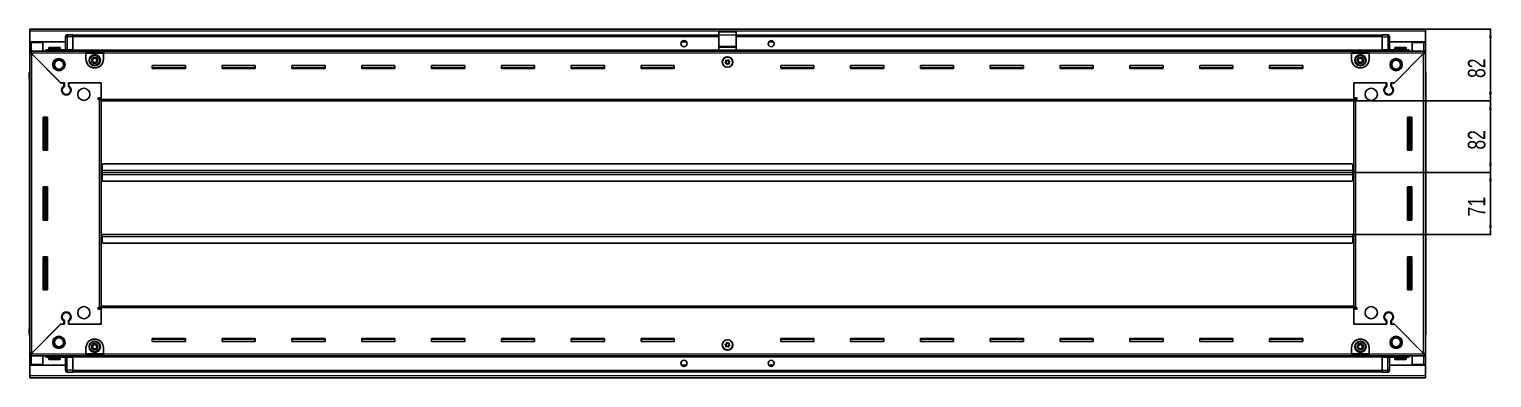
# Model space of a CAD drawing. Header units: millimetres. Extents: x 1132 to 6027, y -42 to 1858.
# Drawn here: x 4352 to 6027, y 1248 to 1647 of the extents above; entities that cross this region are included whole.
import ezdxf

# ---------------------------------------------------------------- set-up
doc = ezdxf.new("R2010")
doc.units = ezdxf.units.MM
doc.layers.add('FORMAT', color=7, linetype='Continuous')
doc.styles.add('SLDTEXTSTYLE0', font='TXT', dxfattribs={"width": 0.75})
doc.dimstyles.new('SLDDIMSTYLE0', dxfattribs={"dimtxt": 20, "dimasz": 10, "dimexe": 0, "dimexo": 0.0625, "dimgap": 5, "dimtad": 2, "dimdec": 1, "dimrnd": 1e-09, "dimzin": 12, "dimdsep": 46, "dimtxsty": 'SLDTEXTSTYLE0', "dimsah": 1, "dimcen": 0.09, "dimadec": 0, "dimazin": 3, "dimtfac": 1, "dimtofl": 0, "dimtmove": 0, "dimatfit": 3, "dimfxl": 0, "dimfrac": 2, "dimtolj": 1, "dimtzin": 12, "dimarcsym": 0})

# ---------------------------------------------------------------- blocks, each defined once
blk = doc.blocks.new('_D_6')
at = {"layer": 'FORMAT'}
for p, q in [((5951, 1646.6), (6026.5, 1646.6)), ((6025.5, 1646.6), (6025.5, 1564.6)), ((5869, 1564.6), (6026.5, 1564.6))]:
    blk.add_line(p, q, dxfattribs=at)
for points in [[(6025.5, 1646.6), (6024, 1636.6), (6027, 1636.6)], [(6025.5, 1564.6), (6027, 1574.6), (6024, 1574.6)]]:
    blk.add_solid(points, dxfattribs=at)
at = {"layer": 'FORMAT', "insert": (5999.7, 1590.8), "char_height": 20, "attachment_point": 1, "rotation": 90, "style": 'SLDTEXTSTYLE0'}
blk.add_mtext('82', dxfattribs=at)
blk = doc.blocks.new('_D_7')
at = {"layer": 'FORMAT'}
for p, q in [((5869, 1564.6), (6026.5, 1564.6)), ((6025.5, 1482.6), (6025.5, 1564.6)), ((5868, 1482.6), (6026.5, 1482.6))]:
    blk.add_line(p, q, dxfattribs=at)
for points in [[(6025.5, 1564.6), (6024, 1554.6), (6027, 1554.6)], [(6025.5, 1482.6), (6027, 1492.6), (6024, 1492.6)]]:
    blk.add_solid(points, dxfattribs=at)
at = {"layer": 'FORMAT', "insert": (5999.7, 1508.8), "char_height": 20, "attachment_point": 1, "rotation": 90, "style": 'SLDTEXTSTYLE0'}
blk.add_mtext('82', dxfattribs=at)
blk = doc.blocks.new('_D_8')
at = {"layer": 'FORMAT'}
for p, q in [((5868, 1482.6), (6026.5, 1482.6)), ((6025.5, 1482.6), (6025.5, 1411.6)), ((5868, 1411.6), (6026.5, 1411.6))]:
    blk.add_line(p, q, dxfattribs=at)
for points in [[(6025.5, 1482.6), (6024, 1472.6), (6027, 1472.6)], [(6025.5, 1411.6), (6027, 1421.6), (6024, 1421.6)]]:
    blk.add_solid(points, dxfattribs=at)
at = {"layer": 'FORMAT', "insert": (5999.7, 1432.3), "char_height": 20, "attachment_point": 1, "rotation": 90, "style": 'SLDTEXTSTYLE0'}
blk.add_mtext('71', dxfattribs=at)

msp = doc.modelspace()

# ---------------------------------------------------------------- linework, layer by layer
at = {"color": 7, "linetype": 'Continuous', "lineweight": 25}
for p, q in [((4352, 1644.5), (4352, 1646.6)), ((4352, 1646.6), (5951, 1646.6)), ((4352, 1632.1), (4352, 1644.5)), ((5141.5, 1643.6), (5161.5, 1643.6)), ((5141.5, 1640.34), (5141.5, 1643.6)), ((5161.5, 1640.34), (5161.5, 1643.6)), ((5951, 1646.6), (5951, 1644.5)), ((5951, 1644.5), (5951, 1632.1)), ((4393, 1632.1), (4352, 1632.1)), ((4352, 1631.6), (4352, 1632.1)), ((4352, 1621.35), (4352, 1631.6)), ((4352, 1631.6), (4354.1, 1631.6)), ((4353.5, 1631.6), (4353.5, 1632.1)), ((4367, 1631.6), (4354.1, 1631.6)), ((4367, 1621.35), (4367, 1631.6)), ((4374.8, 1625.8), (4386.2, 1625.8)), ((4393, 1623.1), (4393, 1638.1)), ((4393.68, 1639.6), (4393.68, 1639.6)), ((4395, 1640.1), (4401.5, 1640.1)), ((4395, 1640.1), (4401.5, 1640.1)), ((4401.5, 1640.1), (4401.5, 1640.1)), ((4401.5, 1640.1), (4401.5, 1640.1)), ((4401.5, 1640.1), (4401.5, 1638.1)), ((5141.5, 1639.95), (4401.5, 1639.95)), ((4401.5, 1623.1), (4401.5, 1638.1)), ((5104.38, 1632.1), (5098.63, 1632.1)), ((5141.5, 1627.19), (5141.5, 1640.34)), ((5141.5, 1626.1), (5141.5, 1627.19)), ((5141.5, 1626.1), (5161.5, 1626.1)), ((5141.5, 1622.6), (5141.5, 1626.1)), ((5161.5, 1627.19), (5161.5, 1640.34)), ((5901.5, 1639.95), (5161.5, 1639.95)), ((5161.5, 1626.1), (5161.5, 1627.19)), ((5161.5, 1622.6), (5161.5, 1626.1)), ((5204.38, 1632.1), (5198.63, 1632.1)), ((5901.5, 1640.1), (5901.5, 1640.1)), ((5908, 1640.1), (5901.5, 1640.1)), ((5908, 1640.1), (5901.5, 1640.1)), ((5901.5, 1640.1), (5901.5, 1638.1)), ((5901.5, 1623.1), (5901.5, 1638.1)), ((5910, 1638.1), (5910, 1638.1)), ((5910, 1623.1), (5910, 1638.1)), ((5951, 1632.1), (5910, 1632.1)), ((5916.8, 1625.8), (5928.2, 1625.8)), ((5936, 1631.6), (5948.9, 1631.6)), ((5936, 1621.35), (5936, 1631.6)), ((5948.9, 1631.6), (5951, 1631.6)), ((5949.5, 1631.6), (5949.5, 1632.1)), ((5951, 1631.6), (5951, 1632.1)), ((5951, 1631.6), (5951, 1621.35)), ((4352, 1619.85), (4352, 1621.35)), ((4352, 1621.35), (4353, 1621.35)), ((4352, 1619.35), (4352, 1619.85)), ((4352, 1619.85), (4353, 1619.85)), ((4352, 1274.85), (4352, 1619.35)), ((4353.5, 1619.35), (4352, 1619.35)), ((4353, 1619.85), (4353, 1621.35)), ((4353, 1621.35), (4416.5, 1621.35)), ((4353.6, 1619.25), (4387.5, 1585.35)), ((4388.2, 1584.65), (4354.1, 1618.75)), ((4372.5, 1623.1), (4401.5, 1623.1)), ((4374, 1625), (4374, 1623.1)), ((4387, 1623.1), (4387, 1625)), ((4401.5, 1623.1), (4401.5, 1622.6)), ((4401.5, 1621.95), (5901.5, 1621.95)), ((4416.5, 1619.25), (4416.5, 1621.35)), ((4416.5, 1621.35), (4436.5, 1621.35)), ((4416.5, 1619.85), (4436.5, 1619.85)), ((4416.5, 1612.35), (4416.5, 1619.25)), ((4436.5, 1621.35), (5866.5, 1621.35)), ((4436.5, 1621.35), (4436.5, 1619.25)), ((4436.5, 1619.25), (4436.5, 1612.35)), ((5141.5, 1622.6), (5161.5, 1622.6)), ((5145.5, 1622.6), (5145.5, 1621.95)), ((5148, 1621.95), (5148, 1622.6)), ((5155, 1621.95), (5155, 1622.6)), ((5157.5, 1621.95), (5157.5, 1622.6)), ((5866.5, 1619.25), (5866.5, 1621.35)), ((5866.5, 1621.35), (5886.5, 1621.35)), ((5866.5, 1619.85), (5886.5, 1619.85)), ((5866.5, 1612.35), (5866.5, 1619.25)), ((5886.5, 1621.35), (5950, 1621.35)), ((5886.5, 1621.35), (5886.5, 1619.25)), ((5886.5, 1619.25), (5886.5, 1612.35)), ((5901.5, 1623.1), (5901.5, 1622.6)), ((5930.5, 1623.1), (5901.5, 1623.1)), ((5903, 1623.04), (5903, 1623.1)), ((5948.9, 1618.75), (5914.8, 1584.65)), ((5915.5, 1585.35), (5949.4, 1619.25)), ((5916, 1625), (5916, 1623.1)), ((5929, 1623.1), (5929, 1625)), ((5949.5, 1619.35), (5951, 1619.35)), ((5950, 1619.85), (5950, 1621.35)), ((5950, 1621.35), (5951, 1621.35)), ((5950, 1619.85), (5951, 1619.85)), ((5951, 1619.85), (5951, 1621.35)), ((5951, 1619.85), (5951, 1619.35)), ((5951, 1619.35), (5951, 1274.85)), ((4351.5, 1596.6), (4351.5, 1590.1)), ((4351.5, 1590.1), (4351.5, 1596.6)), ((4530.5, 1605.1), (4492.5, 1605.1)), ((4492.5, 1605.1), (4492.5, 1601.6)), ((4530.5, 1602.35), (4492.5, 1602.35)), ((4492.5, 1601.6), (4530.5, 1601.6)), ((4530.5, 1601.6), (4530.5, 1605.1)), ((4610.5, 1605.1), (4572.5, 1605.1)), ((4572.5, 1605.1), (4572.5, 1601.6)), ((4610.5, 1602.35), (4572.5, 1602.35)), ((4572.5, 1601.6), (4610.5, 1601.6)), ((4610.5, 1601.6), (4610.5, 1605.1)), ((4690.5, 1605.1), (4652.5, 1605.1)), ((4652.5, 1605.1), (4652.5, 1601.6)), ((4690.5, 1602.35), (4652.5, 1602.35)), ((4652.5, 1601.6), (4690.5, 1601.6)), ((4690.5, 1601.6), (4690.5, 1605.1)), ((4770.5, 1605.1), (4732.5, 1605.1)), ((4732.5, 1605.1), (4732.5, 1601.6)), ((4770.5, 1602.35), (4732.5, 1602.35)), ((4732.5, 1601.6), (4770.5, 1601.6)), ((4770.5, 1601.6), (4770.5, 1605.1)), ((4850.5, 1605.1), (4812.5, 1605.1)), ((4812.5, 1605.1), (4812.5, 1601.6)), ((4850.5, 1602.35), (4812.5, 1602.35)), ((4812.5, 1601.6), (4850.5, 1601.6)), ((4850.5, 1601.6), (4850.5, 1605.1)), ((4930.5, 1605.1), (4892.5, 1605.1)), ((4892.5, 1605.1), (4892.5, 1601.6)), ((4930.5, 1602.35), (4892.5, 1602.35)), ((4892.5, 1601.6), (4930.5, 1601.6)), ((4930.5, 1601.6), (4930.5, 1605.1)), ((5010.5, 1605.1), (4972.5, 1605.1)), ((4972.5, 1605.1), (4972.5, 1601.6)), ((5010.5, 1602.35), (4972.5, 1602.35)), ((4972.5, 1601.6), (5010.5, 1601.6)), ((5010.5, 1601.6), (5010.5, 1605.1)), ((5090.5, 1605.1), (5052.5, 1605.1)), ((5052.5, 1605.1), (5052.5, 1601.6)), ((5090.5, 1602.35), (5052.5, 1602.35)), ((5052.5, 1601.6), (5090.5, 1601.6)), ((5090.5, 1601.6), (5090.5, 1605.1)), ((5250.5, 1605.1), (5212.5, 1605.1)), ((5212.5, 1605.1), (5212.5, 1601.6)), ((5250.5, 1602.35), (5212.5, 1602.35)), ((5212.5, 1601.6), (5250.5, 1601.6)), ((5250.5, 1601.6), (5250.5, 1605.1)), ((5330.5, 1605.1), (5292.5, 1605.1)), ((5292.5, 1605.1), (5292.5, 1601.6)), ((5330.5, 1602.35), (5292.5, 1602.35)), ((5292.5, 1601.6), (5330.5, 1601.6)), ((5330.5, 1601.6), (5330.5, 1605.1)), ((5410.5, 1605.1), (5372.5, 1605.1)), ((5372.5, 1605.1), (5372.5, 1601.6)), ((5410.5, 1602.35), (5372.5, 1602.35)), ((5372.5, 1601.6), (5410.5, 1601.6)), ((5410.5, 1601.6), (5410.5, 1605.1)), ((5490.5, 1605.1), (5452.5, 1605.1)), ((5452.5, 1605.1), (5452.5, 1601.6)), ((5490.5, 1602.35), (5452.5, 1602.35)), ((5452.5, 1601.6), (5490.5, 1601.6)), ((5490.5, 1601.6), (5490.5, 1605.1)), ((5570.5, 1605.1), (5532.5, 1605.1)), ((5532.5, 1605.1), (5532.5, 1601.6)), ((5570.5, 1602.35), (5532.5, 1602.35)), ((5532.5, 1601.6), (5570.5, 1601.6)), ((5570.5, 1601.6), (5570.5, 1605.1)), ((5650.5, 1605.1), (5612.5, 1605.1)), ((5612.5, 1605.1), (5612.5, 1601.6)), ((5650.5, 1602.35), (5612.5, 1602.35)), ((5612.5, 1601.6), (5650.5, 1601.6)), ((5650.5, 1601.6), (5650.5, 1605.1)), ((5730.5, 1605.1), (5692.5, 1605.1)), ((5692.5, 1605.1), (5692.5, 1601.6)), ((5730.5, 1602.35), (5692.5, 1602.35)), ((5692.5, 1601.6), (5730.5, 1601.6)), ((5730.5, 1601.6), (5730.5, 1605.1)), ((5810.5, 1605.1), (5772.5, 1605.1)), ((5772.5, 1605.1), (5772.5, 1601.6)), ((5810.5, 1602.35), (5772.5, 1602.35)), ((5772.5, 1601.6), (5810.5, 1601.6)), ((5810.5, 1601.6), (5810.5, 1605.1)), ((5951, 1597.93), (5951, 1597.93)), ((5951.5, 1596.6), (5951.5, 1590.1)), ((5951.5, 1590.1), (5951.5, 1596.6)), ((4351.5, 1590.1), (4351.5, 1590.1)), ((4352, 1590.1), (4351.5, 1590.1)), ((4351.65, 1590.1), (4351.65, 1304.1)), ((4387.5, 1585.35), (4391.7, 1585.35)), ((4388.9, 1585.35), (4388.2, 1584.65)), ((4391, 1585.35), (4388.9, 1585.35)), ((4391, 1585.35), (4391, 1581.46)), ((4391.7, 1585.35), (4391.7, 1581.07)), ((4396.3, 1585.35), (4434, 1585.35)), ((4396.3, 1581.07), (4396.3, 1585.35)), ((4397, 1581.46), (4397, 1585.35)), ((4434, 1585.35), (4397, 1585.35)), ((4434, 1566.7), (4434, 1585.35)), ((4434, 1568.1), (4434, 1585.35)), ((5869, 1585.35), (5906.7, 1585.35)), ((5869, 1566.7), (5869, 1585.35)), ((5869, 1585.35), (5869, 1568.1)), ((5906, 1585.35), (5869, 1585.35)), ((5906, 1585.35), (5906, 1581.46)), ((5906.7, 1585.35), (5906.7, 1581.07)), ((5911.3, 1585.35), (5915.5, 1585.35)), ((5911.3, 1581.07), (5911.3, 1585.35)), ((5914.1, 1585.35), (5912, 1585.35)), ((5912, 1581.46), (5912, 1585.35)), ((5914.8, 1584.65), (5914.1, 1585.35)), ((5951, 1590.1), (5951.5, 1590.1)), ((5951.35, 1304.1), (5951.35, 1590.1)), ((5951.5, 1590.1), (5951.5, 1590.1)), ((5951.5, 1590.1), (5951.5, 1590.1)), ((4392, 1572.49), (4392, 1571.73)), ((4431.15, 1568.1), (4434, 1568.1)), ((4431.9, 1566.1), (4431.15, 1566.1)), ((4431.9, 1566.1), (4434, 1566.1)), ((4434, 1567.1), (4432, 1567.1)), ((4432, 1567.1), (4432, 1566.1)), ((4434, 1564.6), (4434, 1566.7)), ((5869, 1564.6), (4434, 1564.6)), ((4434, 1329.6), (4434, 1564.6)), ((5869, 1568.1), (5871.85, 1568.1)), ((5871, 1567.1), (5869, 1567.1)), ((5869, 1566.7), (5869, 1564.6)), ((5869, 1566.1), (5871.1, 1566.1)), ((5869, 1564.6), (5869, 1329.6)), ((5871, 1566.1), (5871, 1567.1)), ((5871.85, 1566.1), (5871.1, 1566.1)), ((5911, 1572.49), (5911, 1571.73)), ((4372.5, 1546.1), (4367.5, 1546.1)), ((4367.5, 1546.1), (4367.5, 1508.1)), ((4369.65, 1508.1), (4369.65, 1546.1)), ((4371.45, 1508.1), (4371.45, 1546.1)), ((4371.48, 1508.1), (4371.48, 1546.1)), ((4372.5, 1508.1), (4372.5, 1546.1)), ((5930.5, 1546.1), (5930.5, 1508.1)), ((5935.5, 1546.1), (5930.5, 1546.1)), ((5931.53, 1546.1), (5931.53, 1508.1)), ((5931.56, 1546.1), (5931.56, 1508.1)), ((5933.35, 1546.1), (5933.35, 1508.1)), ((5935.5, 1508.1), (5935.5, 1546.1)), ((4367.5, 1508.1), (4372.5, 1508.1)), ((5930.5, 1508.1), (5935.5, 1508.1)), ((4436, 1492.6), (4435, 1491.6)), ((4435, 1491.6), (4435, 1484.7)), ((5867, 1492.6), (4436, 1492.6)), ((5868, 1491.6), (5867, 1492.6)), ((5868, 1484.7), (5868, 1491.6)), ((4434.75, 1482.6), (4434, 1482.6)), ((4435, 1485.45), (4434.75, 1485.45)), ((4434.75, 1485.45), (4434.75, 1482.6)), ((4434.75, 1482.6), (4434.75, 1479.75)), ((4434.75, 1479.75), (4435, 1479.75)), ((4435, 1482.6), (4435, 1484.7)), ((4435, 1480.5), (4435, 1482.6)), ((5868, 1482.6), (4435, 1482.6)), ((4435, 1480.5), (4435, 1473.6)), ((5868.25, 1485.45), (5868, 1485.45)), ((5868, 1484.7), (5868, 1482.6)), ((5868, 1482.6), (5868, 1480.5)), ((5868, 1473.6), (5868, 1480.5)), ((5868, 1479.75), (5868.25, 1479.75)), ((5868.25, 1482.6), (5868.25, 1485.45)), ((5868.25, 1479.75), (5868.25, 1482.6)), ((5869, 1482.6), (5868.25, 1482.6)), ((4372.5, 1466.1), (4367.5, 1466.1)), ((4367.5, 1466.1), (4367.5, 1428.1)), ((4369.65, 1428.1), (4369.65, 1466.1)), ((4371.45, 1428.1), (4371.45, 1466.1)), ((4371.48, 1428.1), (4371.48, 1466.1)), ((4372.5, 1428.1), (4372.5, 1466.1)), ((4435, 1473.6), (4436, 1472.6)), ((4436, 1472.6), (5867, 1472.6)), ((5867, 1472.6), (5868, 1473.6)), ((5930.5, 1466.1), (5930.5, 1428.1)), ((5935.5, 1466.1), (5930.5, 1466.1)), ((5931.53, 1466.1), (5931.53, 1428.1)), ((5931.56, 1466.1), (5931.56, 1428.1)), ((5933.35, 1466.1), (5933.35, 1428.1)), ((5935.5, 1428.1), (5935.5, 1466.1)), ((4367.5, 1428.1), (4372.5, 1428.1)), ((5930.5, 1428.1), (5935.5, 1428.1)), ((4434, 1411.6), (4434.75, 1411.6)), ((4434.75, 1411.6), (4434.75, 1408.75)), ((4434.75, 1408.75), (4435, 1408.75)), ((4435, 1411.6), (5868, 1411.6)), ((4435, 1409.5), (4435, 1411.6)), ((4435, 1409.5), (4435, 1402.6)), ((5868, 1411.6), (5868, 1409.5)), ((5868, 1402.6), (5868, 1409.5)), ((5868, 1408.75), (5868.25, 1408.75)), ((5868.25, 1408.75), (5868.25, 1411.6)), ((5868.25, 1411.6), (5869, 1411.6)), ((4435, 1402.6), (4436, 1401.6)), ((4436, 1401.6), (5867, 1401.6)), ((5867, 1401.6), (5868, 1402.6)), ((4372.5, 1386.1), (4367.5, 1386.1)), ((4367.5, 1386.1), (4367.5, 1348.1)), ((4369.65, 1348.1), (4369.65, 1386.1)), ((4371.45, 1348.1), (4371.45, 1386.1)), ((4371.48, 1348.1), (4371.48, 1386.1)), ((4372.5, 1348.1), (4372.5, 1386.1)), ((5930.5, 1386.1), (5930.5, 1348.1)), ((5935.5, 1386.1), (5930.5, 1386.1)), ((5931.53, 1386.1), (5931.53, 1348.1)), ((5931.56, 1386.1), (5931.56, 1348.1)), ((5933.35, 1386.1), (5933.35, 1348.1)), ((5935.5, 1348.1), (5935.5, 1386.1)), ((4367.5, 1348.1), (4372.5, 1348.1)), ((5930.5, 1348.1), (5935.5, 1348.1)), ((4431.15, 1328.1), (4431.9, 1328.1)), ((4434, 1326.1), (4431.15, 1326.1)), ((4434, 1328.1), (4431.9, 1328.1)), ((4432, 1328.1), (4432, 1327.1)), ((4432, 1327.1), (4434, 1327.1)), ((4434, 1329.6), (5869, 1329.6)), ((4434, 1327.5), (4434, 1329.6)), ((4434, 1327.5), (4434, 1308.85)), ((4434, 1308.85), (4434, 1326.1)), ((5869, 1329.6), (5869, 1327.5)), ((5871.1, 1328.1), (5869, 1328.1)), ((5869, 1327.5), (5869, 1308.85)), ((5869, 1327.1), (5871, 1327.1)), ((5869, 1326.1), (5869, 1308.85)), ((5871.85, 1326.1), (5869, 1326.1)), ((5871, 1327.1), (5871, 1328.1)), ((5871.1, 1328.1), (5871.85, 1328.1)), ((4387.5, 1308.85), (4353.6, 1274.95)), ((4354.1, 1275.45), (4388.2, 1309.55)), ((4391.7, 1308.85), (4387.5, 1308.85)), ((4388.2, 1309.55), (4388.9, 1308.85)), ((4388.9, 1308.85), (4391, 1308.85)), ((4391, 1312.74), (4391, 1308.85)), ((4391.7, 1313.14), (4391.7, 1308.85)), ((4392, 1322.48), (4392, 1321.72)), ((4396.3, 1308.85), (4396.3, 1313.14)), ((4434, 1308.85), (4396.3, 1308.85)), ((4397, 1308.85), (4397, 1312.74)), ((4397, 1308.85), (4434, 1308.85)), ((5906.7, 1308.85), (5869, 1308.85)), ((5869, 1308.85), (5906, 1308.85)), ((5906, 1312.74), (5906, 1308.85)), ((5906.7, 1313.14), (5906.7, 1308.85)), ((5911, 1322.48), (5911, 1321.72)), ((5911.3, 1308.85), (5911.3, 1313.14)), ((5915.5, 1308.85), (5911.3, 1308.85)), ((5912, 1308.85), (5912, 1312.74)), ((5912, 1308.85), (5914.1, 1308.85)), ((5914.1, 1308.85), (5914.8, 1309.55)), ((5914.8, 1309.55), (5948.9, 1275.45)), ((5949.4, 1274.95), (5915.5, 1308.85)), ((4351.5, 1297.6), (4351.5, 1304.1)), ((4351.5, 1304.1), (4351.5, 1304.1)), ((4351.5, 1304.1), (4351.5, 1304.1)), ((4351.5, 1304.1), (4351.5, 1297.6)), ((4352, 1304.1), (4351.5, 1304.1)), ((4352, 1296.28), (4352, 1296.28)), ((4530.5, 1292.6), (4492.5, 1292.6)), ((4492.5, 1292.6), (4492.5, 1289.1)), ((4492.5, 1291.85), (4530.5, 1291.85)), ((4530.5, 1289.1), (4530.5, 1292.6)), ((4610.5, 1292.6), (4572.5, 1292.6)), ((4572.5, 1292.6), (4572.5, 1289.1)), ((4572.5, 1291.85), (4610.5, 1291.85)), ((4610.5, 1289.1), (4610.5, 1292.6)), ((4690.5, 1292.6), (4652.5, 1292.6)), ((4652.5, 1292.6), (4652.5, 1289.1)), ((4652.5, 1291.85), (4690.5, 1291.85)), ((4690.5, 1289.1), (4690.5, 1292.6)), ((4770.5, 1292.6), (4732.5, 1292.6)), ((4732.5, 1292.6), (4732.5, 1289.1)), ((4732.5, 1291.85), (4770.5, 1291.85)), ((4770.5, 1289.1), (4770.5, 1292.6)), ((4850.5, 1292.6), (4812.5, 1292.6)), ((4812.5, 1292.6), (4812.5, 1289.1)), ((4812.5, 1291.85), (4850.5, 1291.85)), ((4850.5, 1289.1), (4850.5, 1292.6)), ((4930.5, 1292.6), (4892.5, 1292.6)), ((4892.5, 1292.6), (4892.5, 1289.1)), ((4892.5, 1291.85), (4930.5, 1291.85)), ((4930.5, 1289.1), (4930.5, 1292.6)), ((5010.5, 1292.6), (4972.5, 1292.6)), ((4972.5, 1292.6), (4972.5, 1289.1)), ((4972.5, 1291.85), (5010.5, 1291.85)), ((5010.5, 1289.1), (5010.5, 1292.6)), ((5090.5, 1292.6), (5052.5, 1292.6)), ((5052.5, 1292.6), (5052.5, 1289.1)), ((5052.5, 1291.85), (5090.5, 1291.85)), ((5090.5, 1289.1), (5090.5, 1292.6)), ((5250.5, 1292.6), (5212.5, 1292.6)), ((5212.5, 1292.6), (5212.5, 1289.1)), ((5212.5, 1291.85), (5250.5, 1291.85)), ((5250.5, 1289.1), (5250.5, 1292.6)), ((5330.5, 1292.6), (5292.5, 1292.6)), ((5292.5, 1292.6), (5292.5, 1289.1)), ((5292.5, 1291.85), (5330.5, 1291.85)), ((5330.5, 1289.1), (5330.5, 1292.6)), ((5410.5, 1292.6), (5372.5, 1292.6)), ((5372.5, 1292.6), (5372.5, 1289.1)), ((5372.5, 1291.85), (5410.5, 1291.85)), ((5410.5, 1289.1), (5410.5, 1292.6)), ((5490.5, 1292.6), (5452.5, 1292.6)), ((5452.5, 1292.6), (5452.5, 1289.1)), ((5452.5, 1291.85), (5490.5, 1291.85)), ((5490.5, 1289.1), (5490.5, 1292.6)), ((5570.5, 1292.6), (5532.5, 1292.6)), ((5532.5, 1292.6), (5532.5, 1289.1)), ((5532.5, 1291.85), (5570.5, 1291.85)), ((5570.5, 1289.1), (5570.5, 1292.6)), ((5650.5, 1292.6), (5612.5, 1292.6)), ((5612.5, 1292.6), (5612.5, 1289.1)), ((5612.5, 1291.85), (5650.5, 1291.85)), ((5650.5, 1289.1), (5650.5, 1292.6)), ((5730.5, 1292.6), (5692.5, 1292.6)), ((5692.5, 1292.6), (5692.5, 1289.1)), ((5692.5, 1291.85), (5730.5, 1291.85)), ((5730.5, 1289.1), (5730.5, 1292.6)), ((5810.5, 1292.6), (5772.5, 1292.6)), ((5772.5, 1292.6), (5772.5, 1289.1)), ((5772.5, 1291.85), (5810.5, 1291.85)), ((5810.5, 1289.1), (5810.5, 1292.6)), ((5951, 1304.1), (5951.5, 1304.1)), ((5951.5, 1304.1), (5951.5, 1304.1)), ((5951.5, 1297.6), (5951.5, 1304.1)), ((5951.5, 1304.1), (5951.5, 1297.6)), ((4352, 1274.35), (4352, 1274.85)), ((4353.5, 1274.85), (4352, 1274.85)), ((4352, 1274.35), (4352, 1272.85)), ((4353, 1274.35), (4352, 1274.35)), ((4353, 1274.35), (4353, 1272.85)), ((4416.5, 1274.95), (4416.5, 1281.85)), ((4416.5, 1272.85), (4416.5, 1274.95)), ((4436.5, 1274.35), (4416.5, 1274.35)), ((4436.5, 1281.85), (4436.5, 1274.95)), ((4436.5, 1274.95), (4436.5, 1272.85)), ((4492.5, 1289.1), (4530.5, 1289.1)), ((4572.5, 1289.1), (4610.5, 1289.1)), ((4652.5, 1289.1), (4690.5, 1289.1)), ((4732.5, 1289.1), (4770.5, 1289.1)), ((4812.5, 1289.1), (4850.5, 1289.1)), ((4892.5, 1289.1), (4930.5, 1289.1)), ((4972.5, 1289.1), (5010.5, 1289.1)), ((5052.5, 1289.1), (5090.5, 1289.1)), ((5212.5, 1289.1), (5250.5, 1289.1)), ((5292.5, 1289.1), (5330.5, 1289.1)), ((5372.5, 1289.1), (5410.5, 1289.1)), ((5452.5, 1289.1), (5490.5, 1289.1)), ((5532.5, 1289.1), (5570.5, 1289.1)), ((5612.5, 1289.1), (5650.5, 1289.1)), ((5692.5, 1289.1), (5730.5, 1289.1)), ((5772.5, 1289.1), (5810.5, 1289.1)), ((5866.5, 1274.95), (5866.5, 1281.85)), ((5866.5, 1272.85), (5866.5, 1274.95)), ((5886.5, 1274.35), (5866.5, 1274.35)), ((5886.5, 1281.85), (5886.5, 1274.95)), ((5886.5, 1274.95), (5886.5, 1272.85)), ((5949.5, 1274.85), (5951, 1274.85)), ((5950, 1274.35), (5950, 1272.85)), ((5951, 1274.35), (5950, 1274.35)), ((5951, 1274.85), (5951, 1274.35)), ((5951, 1274.35), (5951, 1272.85)), ((4352, 1262.6), (4352, 1272.85)), ((4353, 1272.85), (4352, 1272.85)), ((4354.1, 1262.6), (4352, 1262.6)), ((4352, 1262.1), (4352, 1262.6)), ((4352, 1262.1), (4393, 1262.1)), ((4352, 1249.7), (4352, 1262.1)), ((4416.5, 1272.85), (4353, 1272.85)), ((4353.5, 1262.1), (4353.5, 1262.6)), ((4354.1, 1262.6), (4367, 1262.6)), ((4367, 1262.6), (4367, 1272.85)), ((4372.5, 1271.1), (4401.5, 1271.1)), ((4374, 1271.1), (4374, 1269.2)), ((4378.58, 1268.4), (4374.8, 1268.4)), ((4386.2, 1268.4), (4378.58, 1268.4)), ((4387, 1269.2), (4387, 1271.1)), ((4393, 1271.1), (4393, 1256.1)), ((4400, 1271.17), (4400, 1271.1)), ((5901.5, 1272.25), (4401.5, 1272.25)), ((4401.5, 1271.1), (4401.5, 1271.6)), ((4401.5, 1271.1), (4401.5, 1256.1)), ((4436.5, 1272.85), (4416.5, 1272.85)), ((5866.5, 1272.85), (4436.5, 1272.85)), ((5098.63, 1262.1), (5104.38, 1262.1)), ((5198.63, 1262.1), (5204.38, 1262.1)), ((5886.5, 1272.85), (5866.5, 1272.85)), ((5950, 1272.85), (5886.5, 1272.85)), ((5901.5, 1271.1), (5901.5, 1271.6)), ((5930.5, 1271.1), (5901.5, 1271.1)), ((5901.5, 1271.1), (5901.5, 1256.1)), ((5910, 1271.1), (5910, 1256.1)), ((5910, 1262.1), (5951, 1262.1)), ((5916, 1271.1), (5916, 1269.2)), ((5923.8, 1268.4), (5916.8, 1268.4)), ((5928.2, 1268.4), (5923.8, 1268.4)), ((5929, 1269.2), (5929, 1271.1)), ((5936, 1262.6), (5936, 1272.85)), ((5948.9, 1262.6), (5936, 1262.6)), ((5951, 1262.6), (5948.9, 1262.6)), ((5949.5, 1262.1), (5949.5, 1262.6)), ((5951, 1272.85), (5950, 1272.85)), ((5951, 1272.85), (5951, 1262.6)), ((5951, 1262.1), (5951, 1262.6)), ((5951, 1262.1), (5951, 1249.7)), ((4352, 1247.6), (4352, 1249.7)), ((5951, 1247.6), (4352, 1247.6)), ((4393, 1256.1), (4393, 1256.1)), ((4395, 1254.1), (4401.5, 1254.1)), ((4395, 1254.1), (4401.5, 1254.1)), ((4401.5, 1254.1), (4401.5, 1256.1)), ((4401.5, 1254.25), (5901.5, 1254.25)), ((4401.5, 1254.1), (4401.5, 1254.1)), ((5901.5, 1254.1), (5901.5, 1256.1)), ((5908, 1254.1), (5901.5, 1254.1)), ((5901.5, 1254.1), (5901.5, 1254.1)), ((5901.5, 1254.1), (5901.5, 1254.1)), ((5908, 1254.1), (5901.5, 1254.1)), ((5909.33, 1254.6), (5909.33, 1254.6)), ((5951, 1249.7), (5951, 1247.6))]:
    msp.add_line(p, q, dxfattribs=at)
at = {"color": 8, "linetype": 'Continuous', "lineweight": 18}
for p, q in [((5951, 1644.5), (4352, 1644.5)), ((4354.1, 1631.6), (4354.1, 1632.1)), ((4354.1, 1621.35), (4354.1, 1631.6)), ((4393, 1638.1), (4395, 1638.1)), ((4395, 1640.1), (4395, 1638.1)), ((4395, 1638.1), (4395, 1623.1)), ((4401.5, 1638.1), (4395, 1638.1)), ((5141.5, 1637.95), (4401.5, 1637.95)), ((5141.5, 1640.34), (5161.5, 1640.34)), ((5141.5, 1627.19), (5161.5, 1627.19)), ((5901.5, 1637.95), (5161.5, 1637.95)), ((5901.5, 1638.1), (5908, 1638.1)), ((5908, 1640.1), (5908, 1638.1)), ((5910, 1638.1), (5908, 1638.1)), ((5908, 1638.1), (5908, 1623.1)), ((5948.9, 1632.1), (5948.9, 1631.6)), ((5948.9, 1631.6), (5948.9, 1621.35)), ((4416.5, 1619.25), (4353.6, 1619.25)), ((4354.1, 1618.75), (4354.1, 1275.45)), ((4374, 1625), (4387, 1625)), ((5141.5, 1622.6), (4401.5, 1622.6)), ((5901.5, 1621.37), (4401.5, 1621.37)), ((4416.5, 1619.25), (4436.5, 1619.25)), ((5866.5, 1619.25), (4436.5, 1619.25)), ((5147.5, 1621.95), (5147.5, 1622.6)), ((5155.5, 1621.95), (5155.5, 1622.6)), ((5901.5, 1622.6), (5161.5, 1622.6)), ((5866.5, 1619.25), (5886.5, 1619.25)), ((5949.4, 1619.25), (5886.5, 1619.25)), ((5916, 1625), (5929, 1625)), ((5948.9, 1275.45), (5948.9, 1618.75)), ((4352, 1596.6), (4351.5, 1596.6)), ((5951, 1596.6), (5951.5, 1596.6)), ((4431.9, 1328.1), (4431.9, 1566.1)), ((4434, 1566.7), (5869, 1566.7)), ((5871.1, 1566.1), (5871.1, 1328.1)), ((4369, 1546.1), (4369, 1508.1)), ((4370.24, 1546.1), (4370.24, 1508.1)), ((5932.77, 1508.1), (5932.77, 1546.1)), ((5934, 1508.1), (5934, 1546.1)), ((5868, 1484.7), (4435, 1484.7)), ((4435, 1480.5), (5868, 1480.5)), ((4369, 1466.1), (4369, 1428.1)), ((4370.24, 1466.1), (4370.24, 1428.1)), ((5932.77, 1428.1), (5932.77, 1466.1)), ((5934, 1428.1), (5934, 1466.1)), ((4435, 1409.5), (5868, 1409.5)), ((4369, 1386.1), (4369, 1348.1)), ((4370.24, 1386.1), (4370.24, 1348.1)), ((5932.77, 1348.1), (5932.77, 1386.1)), ((5934, 1348.1), (5934, 1386.1)), ((5869, 1327.5), (4434, 1327.5)), ((4352, 1297.6), (4351.5, 1297.6)), ((5951, 1297.6), (5951.5, 1297.6)), ((4353.6, 1274.95), (4416.5, 1274.95)), ((4436.5, 1274.95), (4416.5, 1274.95)), ((4436.5, 1274.95), (5866.5, 1274.95)), ((5886.5, 1274.95), (5866.5, 1274.95)), ((5886.5, 1274.95), (5949.4, 1274.95)), ((4354.1, 1262.6), (4354.1, 1272.85)), ((4354.1, 1262.1), (4354.1, 1262.6)), ((4378.31, 1269.2), (4374, 1269.2)), ((4387, 1269.2), (4378.31, 1269.2)), ((4395, 1256.1), (4395, 1271.1)), ((4401.5, 1272.84), (5901.5, 1272.84)), ((4401.5, 1271.6), (5901.5, 1271.6)), ((5908, 1256.1), (5908, 1271.1)), ((5923.98, 1269.2), (5916, 1269.2)), ((5929, 1269.2), (5923.98, 1269.2)), ((5948.9, 1272.85), (5948.9, 1262.6)), ((5948.9, 1262.6), (5948.9, 1262.1)), ((5951, 1249.7), (4352, 1249.7)), ((4393, 1256.1), (4395, 1256.1)), ((4395, 1254.1), (4395, 1256.1)), ((4401.5, 1256.1), (4395, 1256.1)), ((4401.5, 1256.25), (5901.5, 1256.25)), ((5901.5, 1256.1), (5908, 1256.1)), ((5910, 1256.1), (5908, 1256.1)), ((5908, 1254.1), (5908, 1256.1))]:
    msp.add_line(p, q, dxfattribs=at)
at = {"color": 7, "linetype": 'Continuous', "lineweight": 25, "flags": 128}
msp.add_lwpolyline([(5909.86, 1638.86), (5909.97, 1638.49), (5910, 1638.1)], dxfattribs=at)
at = {"color": 7, "linetype": 'Continuous', "lineweight": 25}
for centre, radius in [((5101.5, 1630.1), 3.5), ((5201.5, 1630.1), 3.5), ((4385.5, 1606.1), 7), ((4385.5, 1606.1), 6.02), ((4385.5, 1606.1), 5.1), ((4426.5, 1611.1), 6.5), ((4426.5, 1611.1), 3.46), ((5151.5, 1609.1), 6), ((5151.5, 1608.95), 5.79), ((5151.5, 1608.95), 1.85), ((5876.5, 1611.1), 6.5), ((5876.5, 1611.1), 3.46), ((5917.5, 1606.1), 7), ((5917.5, 1606.1), 6.02), ((5917.5, 1606.1), 5.1), ((4414, 1572.1), 7), ((5889, 1572.1), 7), ((4414, 1322.1), 7), ((5889, 1322.1), 7), ((4385.5, 1288.1), 7), ((4385.5, 1288.1), 6.03), ((4385.5, 1288.1), 5.1), ((5151.5, 1285.1), 6), ((5151.5, 1285.25), 5.79), ((5917.5, 1288.1), 7), ((5917.5, 1288.1), 6.03), ((5917.5, 1288.1), 5.1), ((4426.5, 1283.1), 6.5), ((4426.5, 1283.1), 3.46), ((5151.5, 1285.25), 1.85), ((5876.5, 1283.1), 6.5), ((5876.5, 1283.1), 3.46), ((5101.5, 1264.1), 3.5), ((5201.5, 1264.1), 3.5)]:
    msp.add_circle(centre, radius, dxfattribs=at)
at = {"color": 8, "linetype": 'Continuous', "lineweight": 18}
for centre in [(4426.5, 1611.1), (5876.5, 1611.1), (4426.5, 1283.1), (5876.5, 1283.1)]:
    msp.add_circle(centre, 5.7, dxfattribs=at)
at = {"color": 7, "linetype": 'Continuous', "lineweight": 25}
for centre, radius, start, end in [((4374.8, 1625), 0.8, 90, 180), ((4386.2, 1625), 0.8, 0, 90), ((4395, 1638.1), 2, 90, 180), ((5908, 1638.1), 2, 0, 90), ((5916.8, 1625), 0.8, 90, 180), ((5928.2, 1625), 0.8, 0, 90), ((4392.8, 1623.3), 0.2, 270, 0), ((4426.5, 1612.35), 10, 180, 270), ((4426.5, 1611.1), 2.5, 134.01559, 194.01559), ((4426.5, 1611.1), 2.5, 194.01559, 254.01559), ((4426.5, 1611.1), 2.5, 74.01559, 134.01559), ((4426.5, 1611.1), 2.5, 254.01559, 314.01559), ((4426.5, 1612.35), 10, 270, 0), ((4426.5, 1611.1), 2.5, 14.01559, 74.01559), ((4426.5, 1611.1), 2.5, 314.01559, 14.01559), ((5876.5, 1612.35), 10, 180, 270), ((5876.5, 1611.1), 2.5, 160.11158, 220.11158), ((5876.5, 1611.1), 2.5, 100.11158, 160.11158), ((5876.5, 1611.1), 2.5, 220.11158, 280.11158), ((5876.5, 1611.1), 2.5, 40.11158, 100.11158), ((5876.5, 1612.35), 10, 270, 0), ((5876.5, 1611.1), 2.5, 280.11158, 340.11158), ((5876.5, 1611.1), 2.5, 340.11158, 40.11158), ((5910.2, 1623.3), 0.2, 180, 270), ((4353.5, 1596.6), 2, 138.57492, 180), ((4353.5, 1596.6), 2, 138.59038, 180), ((5949.5, 1596.6), 2, 33.78451, 41.40962), ((5949.5, 1596.6), 2, 0, 41.39416), ((5949.5, 1596.6), 2, 0, 19.56674), ((4394, 1576.85), 5.5, 123.05573, 56.94427), ((4394, 1576.85), 4.8, 118.63099, 61.36901), ((5909, 1576.85), 5.5, 123.05573, 56.94427), ((5909, 1576.85), 4.8, 118.63099, 61.36901), ((4431.15, 1567.1), 1, 90, 270), ((5871.85, 1567.1), 1, 270, 90), ((4431.15, 1327.1), 1, 90, 270), ((5871.85, 1327.1), 1, 270, 90), ((4394, 1317.35), 5.5, 303.05573, 236.94427), ((4394, 1317.35), 4.8, 298.63099, 241.36901), ((5909, 1317.35), 5.5, 303.05573, 236.94427), ((5909, 1317.35), 4.8, 298.63099, 241.36901), ((4353.5, 1297.6), 2, 180, 198.58003), ((4353.5, 1297.6), 2, 180, 221.39416), ((4353.5, 1297.6), 2, 213.94202, 221.40962), ((4426.5, 1281.85), 10, 90, 180), ((4426.5, 1281.85), 10, 0, 90), ((5876.5, 1281.85), 10, 90, 180), ((5876.5, 1281.85), 10, 0, 90), ((5949.5, 1297.6), 2, 318.57492, 360), ((5949.5, 1297.6), 2, 318.59038, 0), ((4426.5, 1283.1), 2.5, 127.47401, 187.47401), ((4426.5, 1283.1), 2.5, 187.47401, 247.47401), ((4426.5, 1283.1), 2.5, 67.47401, 127.47401), ((4426.5, 1283.1), 2.5, 247.47401, 307.47401), ((4426.5, 1283.1), 2.5, 7.47401, 67.47401), ((4426.5, 1283.1), 2.5, 307.47401, 7.47401), ((5876.5, 1283.1), 2.5, 147.04236, 207.04236), ((5876.5, 1283.1), 2.5, 207.04236, 267.04236), ((5876.5, 1283.1), 2.5, 87.04236, 147.04236), ((5876.5, 1283.1), 2.5, 267.04236, 327.04236), ((5876.5, 1283.1), 2.5, 27.04236, 87.04236), ((5876.5, 1283.1), 2.5, 327.04236, 27.04236), ((4374.8, 1269.2), 0.8, 180, 270), ((4386.2, 1269.2), 0.8, 270, 0), ((4392.8, 1270.9), 0.2, 0, 90), ((5910.2, 1270.9), 0.2, 90, 180), ((5916.8, 1269.2), 0.8, 180, 270), ((5928.2, 1269.2), 0.8, 270, 360), ((4395, 1256.1), 2, 180, 270), ((4395, 1256.1), 2, 180, 270), ((5908, 1256.1), 2, 270, 0), ((5908, 1256.1), 2, 270, 288.58003), ((5908, 1256.1), 2, 303.94202, 311.40962)]:
    msp.add_arc(centre, radius, start, end, dxfattribs=at)
for points, knots in [([(4352, 1619.35), (4352.03, 1619.31), (4352.08, 1619.22), (4352.48, 1619.09), (4353.03, 1618.95), (4353.61, 1618.84), (4353.98, 1618.78), (4354.1, 1618.75)], [0, 0, 0, 0, 0.2302553, 0.4485219, 0.6667858, 0.8850496, 1, 1, 1, 1]), ([(4353.6, 1619.25), (4353.56, 1619.51), (4353.47, 1620), (4353.33, 1620.64), (4353.2, 1621.11), (4353.09, 1621.33), (4353.03, 1621.35), (4353, 1621.35)], [0, 0, 0, 0, 0.2302553, 0.4485219, 0.6667858, 0.8850496, 1, 1, 1, 1]), ([(4369.29, 1621.35), (4369.41, 1621.55), (4369.8, 1622.2), (4370.95, 1622.91), (4371.99, 1623.04), (4372.5, 1623.1)], [0, 0, 0, 0, 0.18224985, 0.59112493, 1, 1, 1, 1]), ([(4401.5, 1623.1), (4401.5, 1623.07), (4401.5, 1622.99), (4401.5, 1622.37), (4401.5, 1621.79), (4401.5, 1621.4), (4401.5, 1621.37)], [0, 0, 0, 0, 0.3242788, 0.6485576, 0.9728365, 1, 1, 1, 1]), ([(4423.73, 1611.9), (4424.1, 1612.26), (4424.79, 1612.93), (4425.48, 1613.59), (4425.8, 1613.91)], [0, 0, 0, 0, 0.5346859, 1, 1, 1, 1]), ([(4424.43, 1609.1), (4424.34, 1609.43), (4424.14, 1610.23), (4423.9, 1611.2), (4423.76, 1611.78), (4423.73, 1611.9)], [0, 0, 0, 0, 0.36290056, 0.86687533, 1, 1, 1, 1]), ([(4427.2, 1608.3), (4426.71, 1608.45), (4425.78, 1608.71), (4424.86, 1608.98), (4424.43, 1609.1)], [0, 0, 0, 0, 0.5346859, 1, 1, 1, 1]), ([(4425.8, 1613.91), (4426.3, 1613.76), (4427.23, 1613.5), (4428.15, 1613.23), (4428.58, 1613.11)], [0, 0, 0, 0, 0.53468586, 1, 1, 1, 1]), ([(4429.28, 1610.31), (4428.91, 1609.95), (4428.21, 1609.28), (4427.52, 1608.61), (4427.2, 1608.3)], [0, 0, 0, 0, 0.5346859, 1, 1, 1, 1]), ([(4428.58, 1613.11), (4428.61, 1612.99), (4428.75, 1612.41), (4429, 1611.44), (4429.2, 1610.64), (4429.28, 1610.31)], [0, 0, 0, 0, 0.13312467, 0.63709944, 1, 1, 1, 1]), ([(5149.62, 1611.03), (5149.61, 1611.02), (5149.59, 1610.99), (5149.59, 1610.94), (5149.6, 1610.79), (5149.69, 1610.42), (5149.83, 1609.89), (5149.66, 1609.28), (5149.31, 1608.91), (5149, 1608.66), (5148.83, 1608.5), (5148.78, 1608.42), (5148.76, 1608.38), (5148.77, 1608.35), (5148.79, 1608.32), (5148.84, 1608.27), (5149.09, 1608.18), (5149.55, 1608.07), (5150.19, 1607.76), (5150.44, 1607.09), (5150.5, 1606.62), (5150.58, 1606.36), (5150.62, 1606.31), (5150.64, 1606.29), (5150.67, 1606.28), (5150.71, 1606.29), (5150.75, 1606.3), (5150.82, 1606.35), (5150.99, 1606.5), (5151.26, 1606.77), (5151.66, 1607.09), (5152.28, 1607.2), (5152.79, 1607.01), (5153.16, 1606.88), (5153.31, 1606.86), (5153.36, 1606.87), (5153.39, 1606.88), (5153.41, 1606.92), (5153.42, 1606.97), (5153.41, 1607.12), (5153.31, 1607.49), (5153.18, 1608.01), (5153.34, 1608.62), (5153.7, 1609), (5154, 1609.25), (5154.18, 1609.41), (5154.23, 1609.49), (5154.24, 1609.53), (5154.24, 1609.56), (5154.22, 1609.59), (5154.17, 1609.63), (5153.92, 1609.73), (5153.46, 1609.84), (5152.82, 1610.15), (5152.56, 1610.81), (5152.51, 1611.29), (5152.43, 1611.54), (5152.39, 1611.6), (5152.36, 1611.62), (5152.33, 1611.63), (5152.3, 1611.62), (5152.26, 1611.6), (5152.19, 1611.56), (5152.02, 1611.41), (5151.75, 1611.14), (5151.35, 1610.82), (5150.72, 1610.71), (5150.22, 1610.89), (5149.85, 1611.03), (5149.7, 1611.05), (5149.64, 1611.04), (5149.63, 1611.03), (5149.62, 1611.03)], [0, 0, 0, 0, 0.0020087, 0.00442, 0.0093647, 0.0255282, 0.0677053, 0.0957862, 0.1246456, 0.1503415, 0.1605194, 0.1633943, 0.1656965, 0.1672448, 0.1688741, 0.1707699, 0.1786058, 0.2119941, 0.2499945, 0.2879948, 0.3213831, 0.329219, 0.3311148, 0.3327441, 0.3342924, 0.3362166, 0.3385353, 0.3413178, 0.349662, 0.3753578, 0.4042173, 0.4322982, 0.4744753, 0.4906388, 0.4966691, 0.49844, 0.5, 0.5020087, 0.50442, 0.5093647, 0.5255282, 0.5677053, 0.5957862, 0.6246456, 0.6503415, 0.6605194, 0.6633943, 0.6656965, 0.6672448, 0.6688741, 0.6707699, 0.6786058, 0.7119941, 0.7499945, 0.7879948, 0.8213831, 0.829219, 0.8311148, 0.8327441, 0.8342924, 0.8362166, 0.8385353, 0.8413178, 0.849662, 0.8753578, 0.9042173, 0.9322982, 0.9744753, 0.9906388, 0.9966691, 0.99844, 1, 1, 1, 1]), ([(5873.66, 1610.6), (5873.7, 1610.72), (5873.91, 1611.28), (5874.25, 1612.21), (5874.53, 1612.99), (5874.64, 1613.31)], [0, 0, 0, 0, 0.1331247, 0.6370994, 1, 1, 1, 1]), ([(5875.52, 1608.39), (5875.19, 1608.78), (5874.57, 1609.52), (5873.95, 1610.26), (5873.66, 1610.6)], [0, 0, 0, 0, 0.5346859, 1, 1, 1, 1]), ([(5874.64, 1613.31), (5875.15, 1613.4), (5876.1, 1613.57), (5877.05, 1613.74), (5877.49, 1613.82)], [0, 0, 0, 0, 0.53468586, 1, 1, 1, 1]), ([(5878.36, 1608.9), (5877.86, 1608.81), (5876.91, 1608.64), (5875.96, 1608.47), (5875.52, 1608.39)], [0, 0, 0, 0, 0.53468586, 1, 1, 1, 1]), ([(5877.49, 1613.82), (5877.82, 1613.42), (5878.44, 1612.69), (5879.06, 1611.95), (5879.35, 1611.61)], [0, 0, 0, 0, 0.5346859, 1, 1, 1, 1]), ([(5879.35, 1611.61), (5879.23, 1611.29), (5878.95, 1610.51), (5878.61, 1609.58), (5878.41, 1609.01), (5878.36, 1608.9)], [0, 0, 0, 0, 0.3629006, 0.8668753, 1, 1, 1, 1]), ([(5901.5, 1623.1), (5901.5, 1623.07), (5901.5, 1622.99), (5901.5, 1622.37), (5901.5, 1621.79), (5901.5, 1621.4), (5901.5, 1621.37)], [0, 0, 0, 0, 0.3242788, 0.6485576, 0.9728365, 1, 1, 1, 1]), ([(5933.72, 1621.35), (5933.6, 1621.55), (5933.21, 1622.2), (5932.06, 1622.91), (5931.02, 1623.04), (5930.5, 1623.1)], [0, 0, 0, 0, 0.1822499, 0.5911249, 1, 1, 1, 1]), ([(5948.9, 1618.75), (5949.16, 1618.8), (5949.65, 1618.89), (5950.29, 1619.02), (5950.76, 1619.15), (5950.98, 1619.27), (5951, 1619.33), (5951, 1619.35)], [0, 0, 0, 0, 0.2302553, 0.4485219, 0.6667858, 0.8850496, 1, 1, 1, 1]), ([(5950, 1621.35), (5949.96, 1621.33), (5949.87, 1621.28), (5949.73, 1620.88), (5949.6, 1620.32), (5949.49, 1619.75), (5949.43, 1619.38), (5949.4, 1619.25)], [0, 0, 0, 0, 0.2302553, 0.4485219, 0.6667858, 0.8850496, 1, 1, 1, 1]), ([(4354.1, 1275.45), (4353.85, 1275.41), (4353.36, 1275.32), (4352.72, 1275.19), (4352.25, 1275.05), (4352.03, 1274.94), (4352.01, 1274.88), (4352, 1274.85)], [0, 0, 0, 0, 0.2302553, 0.4485219, 0.6667858, 0.8850496, 1, 1, 1, 1]), ([(4353, 1272.85), (4353.05, 1272.88), (4353.14, 1272.93), (4353.27, 1273.33), (4353.4, 1273.88), (4353.51, 1274.46), (4353.58, 1274.83), (4353.6, 1274.95)], [0, 0, 0, 0, 0.23025534, 0.4485219, 0.6667858, 0.88504963, 1, 1, 1, 1]), ([(4423.84, 1284.21), (4423.94, 1284.29), (4424.41, 1284.65), (4425.2, 1285.26), (4425.85, 1285.76), (4426.13, 1285.97)], [0, 0, 0, 0, 0.1331247, 0.6370994, 1, 1, 1, 1]), ([(4424.21, 1281.35), (4424.15, 1281.86), (4424.02, 1282.82), (4423.9, 1283.77), (4423.84, 1284.21)], [0, 0, 0, 0, 0.5346859, 1, 1, 1, 1]), ([(4426.88, 1280.24), (4426.4, 1280.44), (4425.51, 1280.81), (4424.63, 1281.18), (4424.21, 1281.35)], [0, 0, 0, 0, 0.5346859, 1, 1, 1, 1]), ([(4426.13, 1285.97), (4426.6, 1285.77), (4427.5, 1285.4), (4428.38, 1285.03), (4428.79, 1284.86)], [0, 0, 0, 0, 0.5346859, 1, 1, 1, 1]), ([(4429.17, 1282), (4428.9, 1281.79), (4428.24, 1281.29), (4427.45, 1280.68), (4426.98, 1280.32), (4426.88, 1280.24)], [0, 0, 0, 0, 0.3629006, 0.8668753, 1, 1, 1, 1]), ([(4428.79, 1284.86), (4428.86, 1284.35), (4428.99, 1283.39), (4429.11, 1282.44), (4429.17, 1282)], [0, 0, 0, 0, 0.5346859, 1, 1, 1, 1]), ([(5149.62, 1283.18), (5149.63, 1283.18), (5149.65, 1283.16), (5149.71, 1283.16), (5149.85, 1283.18), (5150.22, 1283.32), (5150.72, 1283.5), (5151.35, 1283.39), (5151.75, 1283.07), (5152.03, 1282.79), (5152.21, 1282.63), (5152.29, 1282.59), (5152.33, 1282.58), (5152.36, 1282.59), (5152.39, 1282.61), (5152.43, 1282.66), (5152.51, 1282.92), (5152.56, 1283.39), (5152.82, 1284.06), (5153.46, 1284.37), (5153.92, 1284.48), (5154.17, 1284.57), (5154.22, 1284.62), (5154.24, 1284.65), (5154.24, 1284.68), (5154.23, 1284.71), (5154.21, 1284.75), (5154.16, 1284.82), (5154, 1284.97), (5153.7, 1285.21), (5153.34, 1285.58), (5153.18, 1286.19), (5153.31, 1286.72), (5153.41, 1287.1), (5153.42, 1287.25), (5153.41, 1287.3), (5153.39, 1287.33), (5153.35, 1287.35), (5153.3, 1287.35), (5153.15, 1287.33), (5152.79, 1287.19), (5152.28, 1287.01), (5151.66, 1287.12), (5151.26, 1287.44), (5150.98, 1287.72), (5150.8, 1287.88), (5150.72, 1287.92), (5150.68, 1287.93), (5150.64, 1287.92), (5150.62, 1287.9), (5150.58, 1287.84), (5150.5, 1287.59), (5150.44, 1287.11), (5150.19, 1286.45), (5149.55, 1286.14), (5149.09, 1286.03), (5148.84, 1285.93), (5148.79, 1285.89), (5148.77, 1285.86), (5148.76, 1285.83), (5148.77, 1285.79), (5148.8, 1285.76), (5148.85, 1285.69), (5149.01, 1285.54), (5149.31, 1285.3), (5149.66, 1284.92), (5149.83, 1284.31), (5149.69, 1283.79), (5149.6, 1283.41), (5149.58, 1283.26), (5149.6, 1283.21), (5149.61, 1283.19), (5149.62, 1283.18)], [0, 0, 0, 0, 0.0020087, 0.00442, 0.0093647, 0.0255282, 0.0677053, 0.0957862, 0.1246456, 0.1503415, 0.1605194, 0.1633943, 0.1656965, 0.1672448, 0.1688741, 0.1707699, 0.1786058, 0.2119941, 0.2499945, 0.2879948, 0.3213831, 0.329219, 0.3311148, 0.3327441, 0.3342924, 0.3362166, 0.3385353, 0.3413178, 0.349662, 0.3753578, 0.4042173, 0.4322982, 0.4744753, 0.4906388, 0.4966691, 0.49844, 0.5, 0.5020087, 0.50442, 0.5093647, 0.5255282, 0.5677053, 0.5957862, 0.6246456, 0.6503415, 0.6605194, 0.6633943, 0.6656965, 0.6672448, 0.6688741, 0.6707699, 0.6786058, 0.7119941, 0.7499945, 0.7879948, 0.8213831, 0.829219, 0.8311148, 0.8327441, 0.8342924, 0.8362166, 0.8385353, 0.8413178, 0.849662, 0.8753578, 0.9042173, 0.9322982, 0.9744753, 0.9906388, 0.9966691, 0.99844, 1, 1, 1, 1]), ([(5873.62, 1283.25), (5873.9, 1283.69), (5874.43, 1284.5), (5874.95, 1285.3), (5875.19, 1285.68)], [0, 0, 0, 0, 0.5346859, 1, 1, 1, 1]), ([(5874.93, 1280.68), (5874.7, 1281.14), (5874.26, 1282), (5873.82, 1282.86), (5873.62, 1283.25)], [0, 0, 0, 0, 0.53468586, 1, 1, 1, 1]), ([(5877.82, 1280.53), (5877.47, 1280.55), (5876.65, 1280.59), (5875.66, 1280.64), (5875.06, 1280.68), (5874.93, 1280.68)], [0, 0, 0, 0, 0.36290056, 0.86687533, 1, 1, 1, 1]), ([(5875.19, 1285.68), (5875.32, 1285.67), (5875.91, 1285.64), (5876.91, 1285.59), (5877.73, 1285.54), (5878.07, 1285.53)], [0, 0, 0, 0, 0.13312467, 0.63709944, 1, 1, 1, 1]), ([(5879.39, 1282.96), (5879.11, 1282.52), (5878.58, 1281.71), (5878.06, 1280.91), (5877.82, 1280.53)], [0, 0, 0, 0, 0.53468586, 1, 1, 1, 1]), ([(5878.07, 1285.53), (5878.31, 1285.07), (5878.75, 1284.21), (5879.18, 1283.35), (5879.39, 1282.96)], [0, 0, 0, 0, 0.53468586, 1, 1, 1, 1]), ([(5951, 1274.85), (5950.98, 1274.9), (5950.92, 1274.99), (5950.53, 1275.12), (5949.97, 1275.25), (5949.39, 1275.37), (5949.03, 1275.43), (5948.9, 1275.45)], [0, 0, 0, 0, 0.23025534, 0.4485219, 0.6667858, 0.88504963, 1, 1, 1, 1]), ([(5949.4, 1274.95), (5949.45, 1274.7), (5949.54, 1274.21), (5949.67, 1273.57), (5949.8, 1273.1), (5949.91, 1272.88), (5949.98, 1272.86), (5950, 1272.85)], [0, 0, 0, 0, 0.2302553, 0.4485219, 0.6667858, 0.8850496, 1, 1, 1, 1]), ([(4369.29, 1272.85), (4369.41, 1272.65), (4369.8, 1272.01), (4370.95, 1271.3), (4371.99, 1271.17), (4372.5, 1271.1)], [0, 0, 0, 0, 0.1822499, 0.5911249, 1, 1, 1, 1]), ([(4401.5, 1271.1), (4401.5, 1271.14), (4401.5, 1271.22), (4401.5, 1271.84), (4401.5, 1272.41), (4401.5, 1272.81), (4401.5, 1272.84)], [0, 0, 0, 0, 0.3242788, 0.6485576, 0.9728365, 1, 1, 1, 1]), ([(5901.5, 1271.1), (5901.5, 1271.14), (5901.5, 1271.22), (5901.5, 1271.84), (5901.5, 1272.41), (5901.5, 1272.81), (5901.5, 1272.84)], [0, 0, 0, 0, 0.3242788, 0.6485576, 0.9728365, 1, 1, 1, 1]), ([(5933.72, 1272.85), (5933.6, 1272.65), (5933.21, 1272.01), (5932.06, 1271.3), (5931.02, 1271.17), (5930.5, 1271.1)], [0, 0, 0, 0, 0.1822499, 0.5911249, 1, 1, 1, 1])]:
    msp.add_open_spline(points, degree=3, knots=knots, dxfattribs=at)
for points in [[(4353.6, 1619.25), (4353.55, 1619.33), (4353.45, 1619.49), (4353.3, 1619.69), (4353.15, 1619.83), (4353.05, 1619.85), (4353, 1619.85)], [(4353.5, 1619.35), (4353.51, 1619.3), (4353.53, 1619.2), (4353.67, 1619.05), (4353.87, 1618.9), (4354.03, 1618.8), (4354.1, 1618.75)], [(5948.9, 1618.75), (5948.98, 1618.8), (5949.14, 1618.9), (5949.34, 1619.05), (5949.48, 1619.2), (5949.49, 1619.3), (5949.5, 1619.35)], [(5950, 1619.85), (5949.95, 1619.85), (5949.85, 1619.83), (5949.7, 1619.69), (5949.55, 1619.49), (5949.45, 1619.33), (5949.4, 1619.25)], [(4353, 1274.35), (4353.05, 1274.36), (4353.15, 1274.38), (4353.3, 1274.52), (4353.45, 1274.72), (4353.55, 1274.88), (4353.6, 1274.95)], [(4354.1, 1275.45), (4354.03, 1275.4), (4353.87, 1275.3), (4353.67, 1275.15), (4353.53, 1275), (4353.51, 1274.9), (4353.5, 1274.85)], [(5949.5, 1274.85), (5949.49, 1274.9), (5949.48, 1275), (5949.34, 1275.15), (5949.14, 1275.3), (5948.98, 1275.4), (5948.9, 1275.45)], [(5949.4, 1274.95), (5949.45, 1274.88), (5949.55, 1274.72), (5949.7, 1274.52), (5949.85, 1274.38), (5949.95, 1274.36), (5950, 1274.35)]]:
    msp.add_open_spline(points, degree=3, dxfattribs=at)
at = {"color": 8, "linetype": 'Continuous', "lineweight": 18}
for points in [[(4372.5, 1623.1), (4372.5, 1623.06), (4372.5, 1622.99), (4372.5, 1622.55), (4372.5, 1622.09), (4372.5, 1621.68), (4372.5, 1621.41), (4372.5, 1621.35)], [(5930.5, 1623.1), (5930.5, 1623.06), (5930.5, 1622.99), (5930.5, 1622.55), (5930.5, 1622.09), (5930.5, 1621.68), (5930.5, 1621.41), (5930.5, 1621.35)], [(4372.5, 1271.1), (4372.5, 1271.15), (4372.5, 1271.22), (4372.5, 1271.66), (4372.5, 1272.11), (4372.5, 1272.53), (4372.5, 1272.8), (4372.5, 1272.85)], [(5930.5, 1271.1), (5930.5, 1271.15), (5930.5, 1271.22), (5930.5, 1271.66), (5930.5, 1272.11), (5930.5, 1272.53), (5930.5, 1272.8), (5930.5, 1272.85)]]:
    msp.add_open_spline(points, degree=3, knots=[0, 0, 0, 0, 0.3597529, 0.5534142, 0.7511852, 0.9489563, 1, 1, 1, 1], dxfattribs=at)

# ---------------------------------------------------------------- dimensions: what is measured, and where the dimension line sits
at = {"layer": 'FORMAT'}
for base, p1, p2, picture, middle in [((6025.5, 1564.6), (5951, 1646.6), (5869, 1564.6), '_D_6', (6025.5, 1605.6)), ((6025.5, 1564.6), (5868, 1482.6), (5869, 1564.6), '_D_7', (6025.5, 1523.6)), ((6025.5, 1411.6), (5868, 1482.6), (5868, 1411.6), '_D_8', (6025.5, 1447.1))]:
    dim = msp.add_linear_dim(base=base, p1=p1, p2=p2, angle=90, dimstyle='SLDDIMSTYLE0', dxfattribs=at)
    dim.commit()
    dim.dimension.update_dxf_attribs({"geometry": picture, "text_midpoint": middle, "dimtype": 160})

doc.saveas('drawing.dxf')
